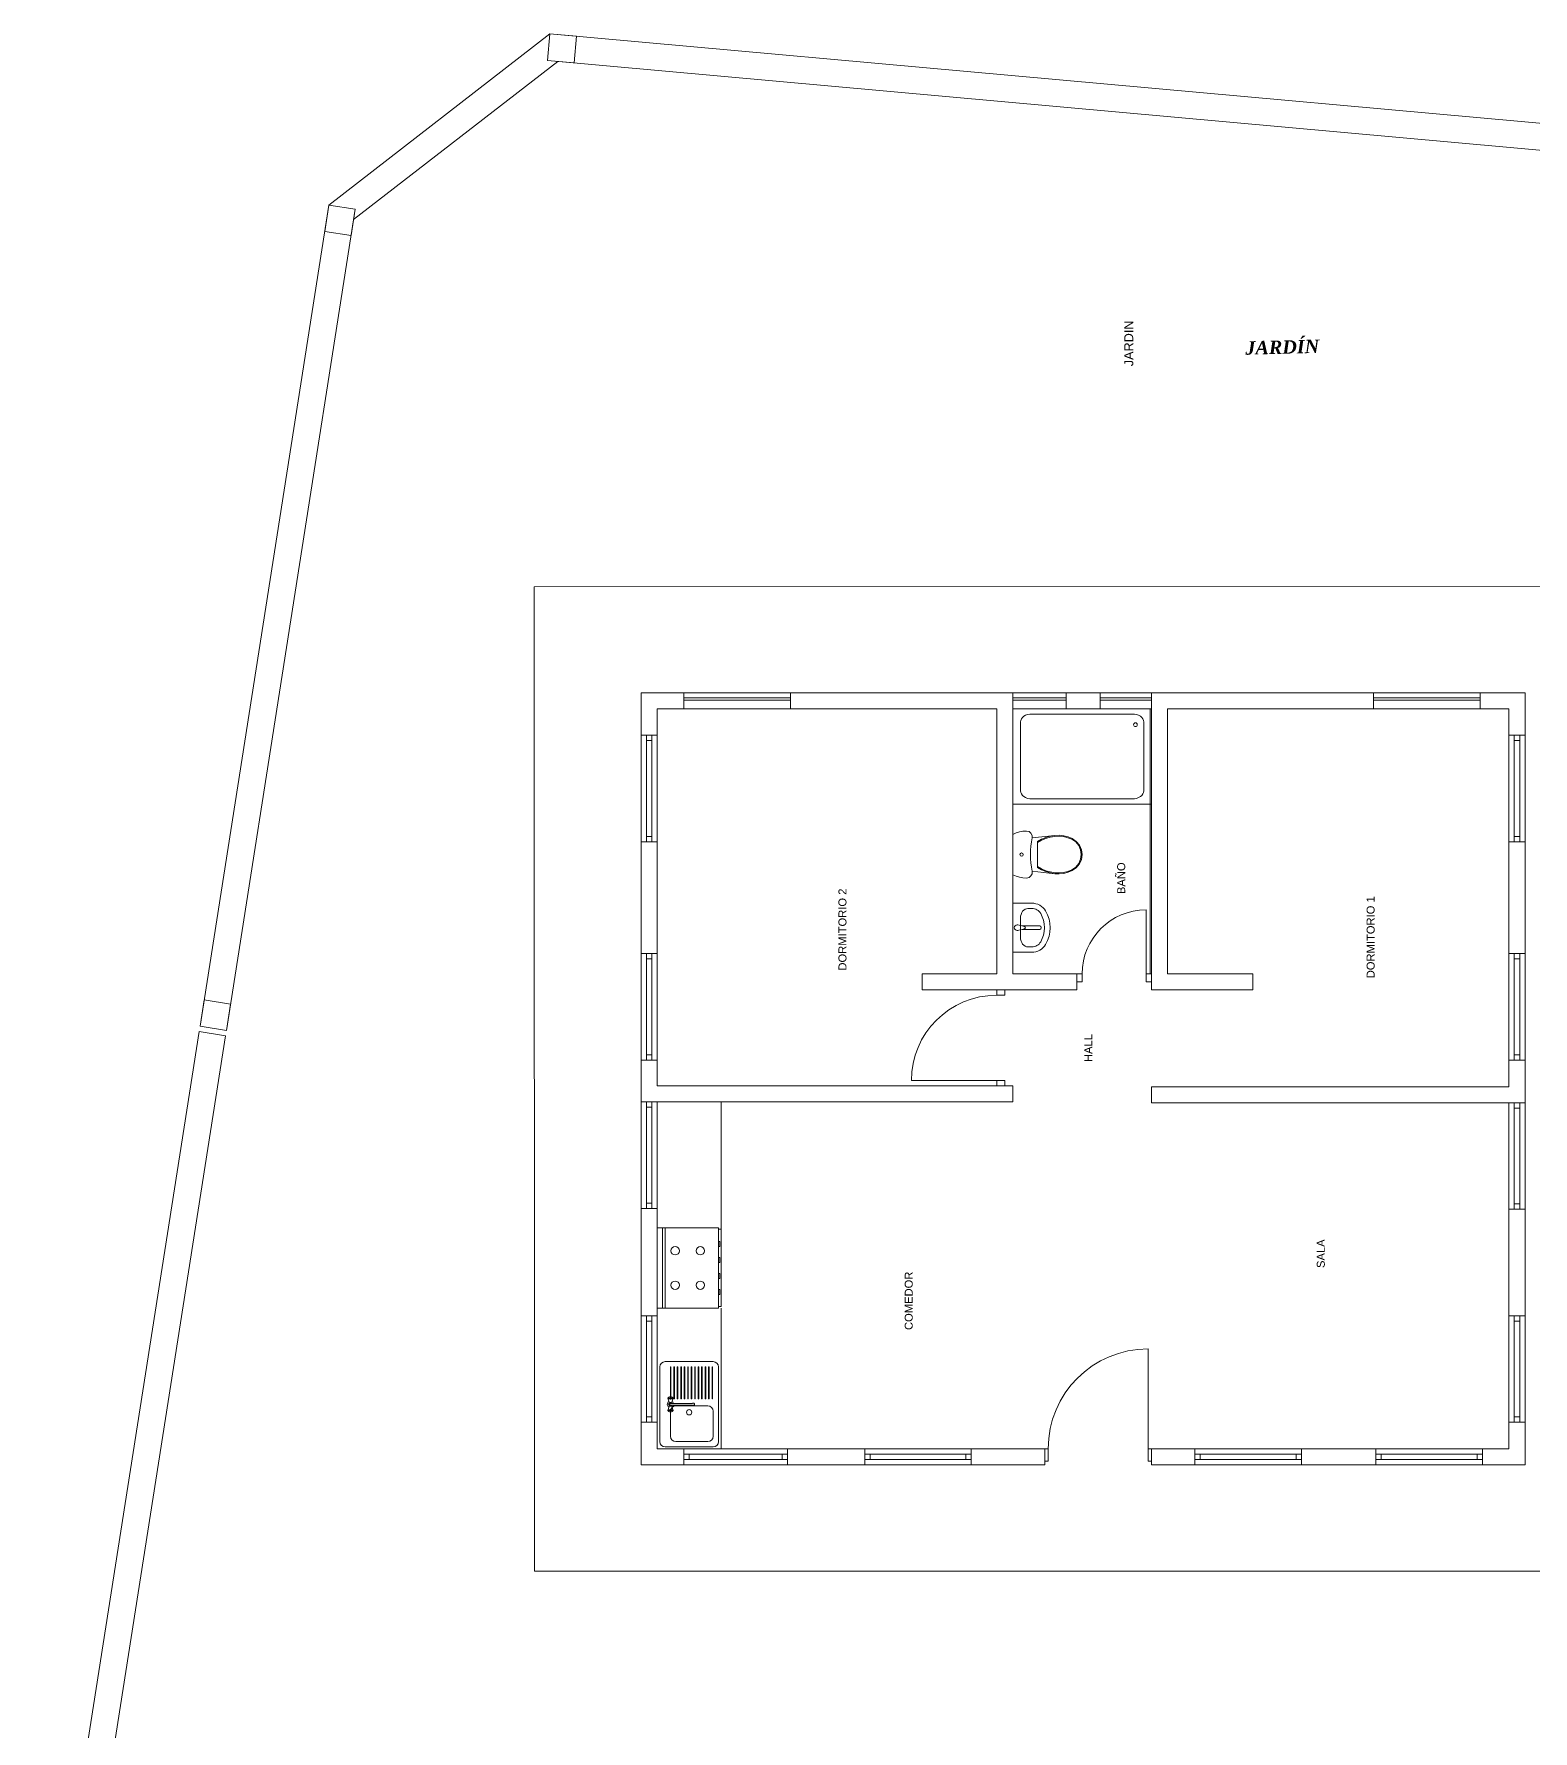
# Model space of a CAD drawing. Header units: metres. Extents: x -41 to 412, y -15 to 25.
# Drawn here: x 114.23 to 128.28, y 8.96 to 24.86 of the extents above; entities that cross this region are included whole.
import ezdxf

# ---------------------------------------------------------------- set-up
doc = ezdxf.new("R2010")
doc.units = ezdxf.units.M
doc.header["$MEASUREMENT"] = 0
doc.layers.add('Interior - Furniture', color=7, linetype='Continuous')
doc.styles.add('GENERATED_STYLE_2', font='arial.ttf')
doc.styles.add('GENERATED_STYLE_7', font='')
doc.styles.get('GENERATED_STYLE_7').set_extended_font_data('Palatino Linotype', italic=True, bold=True)

msp = doc.modelspace()

# ---------------------------------------------------------------- linework, layer by layer
at = {"layer": 'Interior - Furniture', "color": 251, "linetype": 'Continuous', "lineweight": 20, "true_color": 0x6a6a6a}
for p, q in [((116.996, 23.26), (119.066, 24.863)), ((119.066, 24.863), (119.046, 24.614)), ((119.066, 24.863), (147.101, 22.333)), ((119.316, 24.842), (119.066, 24.863)), ((119.295, 24.593), (119.316, 24.842)), ((117.228, 23.123), (119.143, 24.606)), ((119.044, 24.614), (146.825, 22.107)), ((119.046, 24.614), (119.295, 24.593)), ((116.996, 23.26), (115.79, 15.564)), ((116.037, 15.525), (117.243, 23.221)), ((116.996, 23.26), (116.957, 23.013)), ((117.243, 23.221), (116.996, 23.26)), ((117.243, 23.221), (116.996, 23.26)), ((117.204, 22.974), (117.243, 23.221)), ((116.957, 23.013), (117.204, 22.974)), ((129.202, 19.688), (118.919, 19.683)), ((118.919, 19.683), (118.924, 10.457)), ((119.922, 18.69), (119.922, 18.291)), ((120.322, 18.69), (119.922, 18.69)), ((120.322, 18.69), (119.922, 18.69)), ((120.322, 18.69), (120.322, 18.54)), ((120.322, 18.69), (121.322, 18.69)), ((120.322, 18.642), (121.322, 18.642)), ((120.322, 18.621), (121.322, 18.621)), ((123.404, 18.69), (121.322, 18.69)), ((123.404, 18.69), (121.322, 18.69)), ((121.322, 18.69), (121.322, 18.54)), ((123.404, 18.69), (123.404, 16.055)), ((123.404, 16.055), (123.404, 18.69)), ((123.404, 18.69), (123.405, 17.645)), ((123.404, 18.69), (123.904, 18.69)), ((123.404, 18.642), (123.904, 18.642)), ((123.404, 18.621), (123.904, 18.621)), ((123.904, 18.69), (124.224, 18.69)), ((123.904, 18.69), (123.904, 18.54)), ((124.224, 18.69), (124.224, 18.54)), ((124.224, 18.69), (124.704, 18.69)), ((124.224, 18.642), (124.704, 18.642)), ((124.224, 18.621), (124.704, 18.621)), ((124.704, 16.055), (124.704, 18.69)), ((126.784, 18.69), (124.704, 18.69)), ((126.784, 18.69), (124.704, 18.69)), ((124.704, 18.69), (124.704, 16.055)), ((124.704, 18.69), (124.704, 16.055)), ((124.704, 17.645), (124.704, 18.69)), ((126.784, 18.69), (126.784, 18.54)), ((126.784, 18.69), (127.784, 18.69)), ((126.784, 18.642), (127.784, 18.642)), ((126.784, 18.621), (127.784, 18.621)), ((128.204, 18.69), (127.784, 18.69)), ((128.204, 18.69), (127.784, 18.69)), ((127.784, 18.69), (127.784, 18.54)), ((128.204, 18.291), (128.204, 18.69)), ((120.072, 18.291), (120.072, 18.54)), ((120.072, 18.54), (120.322, 18.54)), ((120.322, 18.54), (121.322, 18.54)), ((121.322, 18.54), (123.254, 18.54)), ((123.254, 18.54), (123.254, 16.055)), ((123.405, 18.54), (123.904, 18.54)), ((123.495, 18.457), (123.485, 18.444)), ((123.508, 18.469), (123.495, 18.457)), ((123.525, 18.478), (123.508, 18.469)), ((123.544, 18.485), (123.525, 18.478)), ((123.564, 18.489), (123.544, 18.485)), ((123.585, 18.49), (123.564, 18.489)), ((124.524, 18.49), (123.585, 18.49)), ((124.224, 18.54), (123.904, 18.54)), ((124.224, 18.54), (124.704, 18.54)), ((124.545, 18.489), (124.524, 18.49)), ((124.565, 18.485), (124.545, 18.489)), ((124.584, 18.478), (124.565, 18.485)), ((124.601, 18.469), (124.584, 18.478)), ((124.614, 18.457), (124.601, 18.469)), ((124.624, 18.444), (124.614, 18.457)), ((124.691, 16.055), (124.691, 18.54)), ((124.704, 18.54), (124.691, 18.54)), ((124.854, 18.54), (126.784, 18.54)), ((124.854, 18.54), (126.784, 18.54)), ((124.854, 16.055), (124.854, 18.54)), ((124.854, 16.055), (124.854, 18.54)), ((126.784, 18.54), (127.785, 18.54)), ((127.784, 18.54), (128.054, 18.54)), ((127.784, 18.54), (128.054, 18.54)), ((128.054, 18.54), (128.054, 18.291)), ((119.922, 18.291), (120.072, 18.291)), ((119.922, 18.291), (119.922, 17.293)), ((119.972, 18.241), (119.972, 18.291)), ((120.022, 18.291), (120.022, 18.241)), ((120.072, 18.291), (120.072, 17.293)), ((123.479, 18.43), (123.477, 18.416)), ((123.477, 18.416), (123.477, 17.769)), ((123.485, 18.444), (123.479, 18.43)), ((124.63, 18.43), (124.624, 18.444)), ((124.632, 18.416), (124.63, 18.43)), ((124.632, 18.416), (124.632, 17.769)), ((128.204, 18.291), (128.054, 18.291)), ((128.054, 17.293), (128.054, 18.291)), ((128.104, 18.241), (128.104, 18.291)), ((128.154, 18.291), (128.154, 18.241)), ((128.204, 18.291), (128.204, 17.293)), ((120.022, 18.241), (119.972, 18.241)), ((119.972, 17.343), (119.972, 18.241)), ((120.022, 18.241), (120.022, 17.343)), ((128.154, 18.241), (128.104, 18.241)), ((128.104, 17.343), (128.104, 18.241)), ((128.154, 18.241), (128.154, 17.343)), ((123.477, 17.769), (123.479, 17.755)), ((123.479, 17.755), (123.485, 17.741)), ((123.485, 17.741), (123.495, 17.728)), ((123.495, 17.728), (123.508, 17.717)), ((123.508, 17.717), (123.525, 17.707)), ((123.525, 17.707), (123.544, 17.7)), ((123.544, 17.7), (123.564, 17.696)), ((123.564, 17.696), (123.585, 17.695)), ((124.524, 17.695), (123.585, 17.695)), ((124.524, 17.695), (124.545, 17.696)), ((124.545, 17.696), (124.565, 17.7)), ((124.565, 17.7), (124.584, 17.707)), ((124.584, 17.707), (124.601, 17.717)), ((124.601, 17.717), (124.614, 17.728)), ((124.614, 17.728), (124.624, 17.741)), ((124.624, 17.741), (124.63, 17.755)), ((124.63, 17.755), (124.632, 17.769)), ((123.405, 17.645), (124.704, 17.645)), ((119.972, 17.293), (119.972, 17.343)), ((119.972, 17.343), (120.022, 17.343)), ((120.022, 17.343), (120.022, 17.293)), ((123.404, 17.362), (123.435, 17.376)), ((123.404, 16.984), (123.404, 17.362)), ((123.435, 17.376), (123.467, 17.385)), ((123.467, 17.385), (123.5, 17.391)), ((123.5, 17.391), (123.534, 17.393)), ((123.534, 17.393), (123.557, 17.388)), ((123.557, 17.388), (123.575, 17.374)), ((123.575, 17.374), (123.585, 17.353)), ((123.585, 17.353), (123.586, 17.33)), ((123.586, 17.33), (123.798, 17.352)), ((123.713, 17.333), (123.755, 17.345)), ((123.713, 17.325), (123.755, 17.337)), ((123.755, 17.345), (123.798, 17.352)), ((123.755, 17.337), (123.798, 17.344)), ((123.798, 17.352), (123.84, 17.354)), ((123.798, 17.344), (123.84, 17.346)), ((123.84, 17.354), (123.882, 17.349)), ((123.84, 17.346), (123.88, 17.341)), ((123.88, 17.341), (123.92, 17.331)), ((123.882, 17.349), (123.923, 17.339)), ((123.923, 17.339), (123.962, 17.323)), ((128.104, 17.293), (128.104, 17.343)), ((128.104, 17.343), (128.154, 17.343)), ((128.154, 17.343), (128.154, 17.293)), ((119.922, 17.293), (119.922, 16.245)), ((119.922, 17.293), (120.072, 17.293)), ((120.072, 16.245), (120.072, 17.293)), ((123.571, 17.213), (123.57, 17.173)), ((123.574, 17.252), (123.571, 17.213)), ((123.579, 17.291), (123.574, 17.252)), ((123.586, 17.33), (123.579, 17.291)), ((123.635, 17.295), (123.673, 17.317)), ((123.635, 17.286), (123.673, 17.308)), ((123.635, 17.051), (123.635, 17.295)), ((123.673, 17.317), (123.713, 17.333)), ((123.673, 17.308), (123.713, 17.325)), ((123.92, 17.331), (123.959, 17.316)), ((123.959, 17.316), (123.995, 17.291)), ((123.962, 17.323), (124, 17.297)), ((123.995, 17.291), (124.023, 17.257)), ((124, 17.297), (124.03, 17.261)), ((124.023, 17.257), (124.04, 17.217)), ((124.03, 17.261), (124.048, 17.219)), ((124.04, 17.217), (124.046, 17.173)), ((124.048, 17.219), (124.054, 17.173)), ((128.054, 17.293), (128.054, 16.245)), ((128.204, 17.293), (128.054, 17.293)), ((128.204, 16.245), (128.204, 17.293)), ((123.57, 17.173), (123.571, 17.134)), ((123.571, 17.134), (123.574, 17.095)), ((123.574, 17.095), (123.579, 17.056)), ((123.579, 17.056), (123.586, 17.017)), ((123.586, 17.017), (123.585, 16.994)), ((123.797, 16.994), (123.586, 17.017)), ((123.673, 17.039), (123.635, 17.061)), ((123.673, 17.03), (123.635, 17.051)), ((123.713, 17.022), (123.673, 17.039)), ((123.713, 17.013), (123.673, 17.03)), ((123.755, 17.01), (123.713, 17.022)), ((123.959, 17.031), (123.92, 17.015)), ((123.962, 17.024), (123.923, 17.008)), ((123.995, 17.056), (123.959, 17.031)), ((124, 17.05), (123.962, 17.024)), ((124.023, 17.09), (123.995, 17.056)), ((124.03, 17.085), (124, 17.05)), ((124.04, 17.13), (124.023, 17.09)), ((124.048, 17.128), (124.03, 17.085)), ((124.046, 17.173), (124.04, 17.13)), ((124.054, 17.173), (124.048, 17.128)), ((123.435, 16.971), (123.404, 16.984)), ((123.467, 16.961), (123.435, 16.971)), ((123.5, 16.955), (123.467, 16.961)), ((123.534, 16.953), (123.5, 16.955)), ((123.557, 16.958), (123.534, 16.953)), ((123.575, 16.973), (123.557, 16.958)), ((123.585, 16.994), (123.575, 16.973)), ((123.755, 17.001), (123.713, 17.013)), ((123.798, 17.002), (123.755, 17.01)), ((123.797, 16.994), (123.755, 17.001)), ((123.84, 16.993), (123.797, 16.994)), ((123.84, 17.001), (123.798, 17.002)), ((123.88, 17.005), (123.84, 17.001)), ((123.882, 16.997), (123.84, 16.993)), ((123.92, 17.015), (123.88, 17.005)), ((123.923, 17.008), (123.882, 16.997)), ((123.404, 16.718), (123.583, 16.718)), ((123.404, 16.258), (123.404, 16.718)), ((123.602, 16.717), (123.583, 16.718)), ((123.622, 16.713), (123.602, 16.717)), ((123.64, 16.707), (123.622, 16.713)), ((123.658, 16.699), (123.64, 16.707)), ((123.674, 16.688), (123.658, 16.699)), ((123.478, 16.597), (123.476, 16.579)), ((123.476, 16.579), (123.476, 16.579)), ((123.476, 16.397), (123.476, 16.579)), ((123.482, 16.613), (123.478, 16.597)), ((123.488, 16.629), (123.482, 16.613)), ((123.497, 16.642), (123.488, 16.629)), ((123.508, 16.653), (123.497, 16.642)), ((123.52, 16.661), (123.508, 16.653)), ((123.533, 16.666), (123.52, 16.661)), ((123.547, 16.668), (123.533, 16.666)), ((123.547, 16.668), (123.583, 16.668)), ((123.595, 16.667), (123.583, 16.668)), ((123.608, 16.665), (123.595, 16.667)), ((123.62, 16.661), (123.608, 16.665)), ((123.631, 16.656), (123.62, 16.661)), ((123.641, 16.649), (123.631, 16.656)), ((123.651, 16.641), (123.641, 16.649)), ((123.659, 16.632), (123.651, 16.641)), ((123.666, 16.622), (123.659, 16.632)), ((123.681, 16.59), (123.666, 16.622)), ((123.689, 16.675), (123.674, 16.688)), ((123.692, 16.557), (123.681, 16.59)), ((123.702, 16.661), (123.689, 16.675)), ((123.699, 16.523), (123.692, 16.557)), ((123.712, 16.645), (123.702, 16.661)), ((123.73, 16.608), (123.712, 16.645)), ((123.744, 16.569), (123.73, 16.608)), ((123.752, 16.529), (123.744, 16.569)), ((124.654, 16.055), (124.654, 16.655)), ((123.419, 16.488), (123.421, 16.498)), ((123.421, 16.478), (123.419, 16.488)), ((123.421, 16.498), (123.427, 16.506)), ((123.427, 16.47), (123.421, 16.478)), ((123.427, 16.506), (123.436, 16.512)), ((123.436, 16.464), (123.427, 16.47)), ((123.436, 16.512), (123.447, 16.514)), ((123.447, 16.462), (123.436, 16.464)), ((123.447, 16.514), (123.452, 16.514)), ((123.447, 16.462), (123.452, 16.462)), ((123.452, 16.514), (123.514, 16.498)), ((123.461, 16.464), (123.452, 16.462)), ((123.461, 16.464), (123.514, 16.478)), ((123.476, 16.397), (123.478, 16.38)), ((123.491, 16.504), (123.659, 16.504)), ((123.491, 16.472), (123.659, 16.472)), ((123.518, 16.497), (123.514, 16.498)), ((123.514, 16.478), (123.518, 16.479)), ((123.521, 16.495), (123.518, 16.497)), ((123.518, 16.479), (123.521, 16.482)), ((123.522, 16.492), (123.521, 16.495)), ((123.521, 16.482), (123.522, 16.485)), ((123.523, 16.488), (123.522, 16.492)), ((123.522, 16.485), (123.523, 16.488)), ((123.663, 16.503), (123.659, 16.504)), ((123.659, 16.472), (123.663, 16.473)), ((123.666, 16.499), (123.663, 16.503)), ((123.663, 16.473), (123.666, 16.477)), ((123.669, 16.494), (123.666, 16.499)), ((123.666, 16.477), (123.669, 16.482)), ((123.666, 16.355), (123.681, 16.386)), ((123.669, 16.488), (123.669, 16.494)), ((123.669, 16.482), (123.669, 16.488)), ((123.681, 16.386), (123.692, 16.419)), ((123.692, 16.419), (123.699, 16.453)), ((123.701, 16.488), (123.699, 16.523)), ((123.699, 16.453), (123.701, 16.488)), ((123.73, 16.368), (123.744, 16.407)), ((123.744, 16.407), (123.752, 16.447)), ((123.754, 16.488), (123.752, 16.529)), ((123.752, 16.447), (123.754, 16.488)), ((119.922, 16.245), (120.072, 16.245)), ((119.922, 16.245), (119.922, 15.247)), ((119.972, 16.245), (119.972, 16.195)), ((120.022, 16.195), (120.022, 16.245)), ((120.072, 16.245), (120.072, 15.247)), ((123.404, 16.258), (123.583, 16.258)), ((123.478, 16.38), (123.482, 16.363)), ((123.482, 16.363), (123.488, 16.348)), ((123.488, 16.348), (123.497, 16.334)), ((123.497, 16.334), (123.508, 16.323)), ((123.508, 16.323), (123.52, 16.315)), ((123.52, 16.315), (123.533, 16.31)), ((123.533, 16.31), (123.547, 16.308)), ((123.547, 16.308), (123.583, 16.308)), ((123.583, 16.308), (123.595, 16.309)), ((123.583, 16.258), (123.602, 16.259)), ((123.595, 16.309), (123.608, 16.311)), ((123.602, 16.259), (123.622, 16.263)), ((123.608, 16.311), (123.62, 16.315)), ((123.62, 16.315), (123.631, 16.321)), ((123.622, 16.263), (123.64, 16.269)), ((123.631, 16.321), (123.641, 16.327)), ((123.64, 16.269), (123.658, 16.278)), ((123.641, 16.327), (123.651, 16.335)), ((123.651, 16.335), (123.659, 16.345)), ((123.658, 16.278), (123.674, 16.288)), ((123.659, 16.345), (123.666, 16.355)), ((123.674, 16.288), (123.689, 16.301)), ((123.689, 16.301), (123.702, 16.315)), ((123.702, 16.315), (123.712, 16.331)), ((123.712, 16.331), (123.73, 16.368)), ((128.204, 16.245), (128.054, 16.245)), ((128.054, 15.247), (128.054, 16.245)), ((128.104, 16.245), (128.104, 16.195)), ((128.154, 16.195), (128.154, 16.245)), ((128.204, 16.245), (128.204, 15.247)), ((119.972, 16.195), (120.022, 16.195)), ((119.972, 16.195), (119.972, 15.297)), ((120.022, 15.297), (120.022, 16.195)), ((128.104, 16.195), (128.154, 16.195)), ((128.104, 16.195), (128.104, 15.297)), ((128.154, 15.297), (128.154, 16.195)), ((123.254, 16.055), (122.554, 16.055)), ((122.554, 16.055), (122.554, 15.905)), ((122.554, 15.905), (123.254, 15.905)), ((123.254, 15.855), (123.254, 15.905)), ((123.254, 15.905), (123.329, 15.905)), ((123.254, 15.905), (123.404, 15.905)), ((123.329, 15.905), (123.329, 15.855)), ((124.004, 16.055), (123.404, 16.055)), ((123.404, 15.905), (124.004, 15.905)), ((124.054, 16.055), (124.004, 16.055)), ((124.004, 16.055), (124.004, 15.98)), ((124.004, 16.055), (124.004, 15.905)), ((124.004, 15.98), (124.054, 15.98)), ((124.054, 15.98), (124.054, 16.055)), ((124.704, 16.055), (124.654, 16.055)), ((124.654, 16.055), (124.654, 15.98)), ((124.654, 15.98), (124.704, 15.98)), ((124.704, 15.98), (124.704, 16.055)), ((124.704, 16.055), (124.704, 15.905)), ((124.704, 15.905), (124.854, 15.905)), ((124.704, 15.905), (125.654, 15.905)), ((124.854, 16.055), (124.855, 16.055)), ((124.854, 16.055), (124.855, 16.055)), ((125.654, 16.055), (124.854, 16.055)), ((125.654, 15.905), (125.654, 16.055)), ((115.828, 15.811), (115.79, 15.564)), ((116.075, 15.772), (115.828, 15.811)), ((116.037, 15.525), (116.075, 15.772)), ((123.329, 15.855), (123.254, 15.855)), ((115.782, 15.514), (114.233, 5.635)), ((114.48, 5.596), (116.029, 15.476)), ((116.029, 15.476), (115.782, 15.514)), ((115.79, 15.564), (116.037, 15.525)), ((115.79, 15.564), (116.037, 15.525)), ((120.022, 15.297), (119.972, 15.297)), ((119.972, 15.297), (119.972, 15.247)), ((120.022, 15.247), (120.022, 15.297)), ((128.154, 15.297), (128.104, 15.297)), ((128.104, 15.297), (128.104, 15.247)), ((128.154, 15.247), (128.154, 15.297)), ((119.922, 15.247), (119.922, 14.855)), ((119.922, 15.247), (120.072, 15.247)), ((120.072, 15.005), (120.072, 15.247)), ((128.054, 15.247), (128.054, 14.998)), ((128.204, 15.247), (128.054, 15.247)), ((128.204, 14.848), (128.204, 15.247)), ((123.254, 15.005), (120.072, 15.005)), ((123.254, 15.055), (122.454, 15.055)), ((123.254, 15.005), (123.254, 15.055)), ((123.254, 15.055), (123.329, 15.055)), ((123.329, 15.005), (123.254, 15.005)), ((123.254, 15.005), (123.404, 15.005)), ((123.329, 15.055), (123.329, 15.005)), ((123.404, 14.855), (123.404, 15.005)), ((128.054, 14.998), (124.704, 14.998)), ((124.704, 14.998), (124.704, 14.848)), ((119.922, 14.855), (120.072, 14.855)), ((119.922, 14.855), (119.922, 13.857)), ((119.972, 14.805), (119.972, 14.855)), ((120.022, 14.805), (119.972, 14.805)), ((119.972, 13.907), (119.972, 14.805)), ((120.022, 14.855), (120.022, 14.805)), ((120.022, 14.805), (120.022, 13.907)), ((120.072, 14.855), (123.404, 14.855)), ((120.072, 13.857), (120.072, 14.855)), ((120.672, 14.855), (120.672, 13.666)), ((124.704, 14.848), (128.054, 14.848)), ((128.204, 14.848), (128.054, 14.848)), ((128.054, 13.85), (128.054, 14.848)), ((128.104, 14.798), (128.104, 14.848)), ((128.154, 14.798), (128.104, 14.798)), ((128.104, 13.9), (128.104, 14.798)), ((128.154, 14.848), (128.154, 14.798)), ((128.154, 14.798), (128.154, 13.9)), ((128.204, 13.85), (128.204, 14.848)), ((119.922, 13.857), (119.922, 12.852)), ((119.922, 13.857), (120.072, 13.857)), ((119.972, 13.857), (119.972, 13.907)), ((119.972, 13.907), (120.022, 13.907)), ((120.022, 13.907), (120.022, 13.857)), ((120.072, 12.852), (120.072, 13.857)), ((128.054, 13.85), (128.054, 12.852)), ((128.204, 13.85), (128.054, 13.85)), ((128.104, 13.85), (128.104, 13.9)), ((128.104, 13.9), (128.154, 13.9)), ((128.154, 13.9), (128.154, 13.85)), ((128.204, 12.852), (128.204, 13.85)), ((120.072, 12.924), (120.072, 13.674)), ((120.072, 13.674), (120.646, 13.674)), ((120.122, 13.674), (120.122, 12.924)), ((120.148, 13.674), (120.148, 12.924)), ((120.646, 13.674), (120.646, 12.924)), ((120.646, 12.937), (120.646, 13.662)), ((120.646, 13.662), (120.672, 13.662)), ((120.646, 13.501), (120.646, 13.548)), ((120.646, 13.548), (120.659, 13.548)), ((120.659, 13.548), (120.659, 13.501)), ((120.672, 13.662), (120.672, 12.937)), ((120.659, 13.501), (120.646, 13.501)), ((120.646, 13.351), (120.646, 13.398)), ((120.646, 13.398), (120.659, 13.398)), ((120.659, 13.398), (120.659, 13.351)), ((120.659, 13.351), (120.646, 13.351)), ((120.646, 13.201), (120.646, 13.248)), ((120.646, 13.248), (120.659, 13.248)), ((120.659, 13.201), (120.646, 13.201)), ((120.659, 13.248), (120.659, 13.201)), ((120.646, 13.051), (120.646, 13.098)), ((120.646, 13.098), (120.659, 13.098)), ((120.659, 13.051), (120.646, 13.051)), ((120.659, 13.098), (120.659, 13.051)), ((120.646, 12.924), (120.072, 12.924)), ((120.672, 12.937), (120.646, 12.937)), ((120.672, 11.605), (120.672, 12.924)), ((119.922, 12.852), (120.072, 12.852)), ((119.922, 12.852), (119.922, 11.854)), ((119.972, 12.802), (119.972, 12.852)), ((120.022, 12.802), (119.972, 12.802)), ((119.972, 11.904), (119.972, 12.802)), ((120.022, 12.852), (120.022, 12.802)), ((120.022, 12.802), (120.022, 11.904)), ((120.072, 12.852), (120.072, 11.854)), ((128.204, 12.852), (128.054, 12.852)), ((128.054, 11.854), (128.054, 12.852)), ((128.104, 12.802), (128.104, 12.852)), ((128.154, 12.802), (128.104, 12.802)), ((128.104, 11.904), (128.104, 12.802)), ((128.154, 12.852), (128.154, 12.802)), ((128.154, 12.802), (128.154, 11.904)), ((128.204, 12.852), (128.204, 11.854)), ((120.597, 12.422), (120.147, 12.422)), ((124.672, 11.605), (124.672, 12.541)), ((120.097, 12.372), (120.097, 11.672)), ((120.201, 12.372), (120.196, 12.372)), ((120.196, 12.372), (120.196, 12.072)), ((120.201, 12.072), (120.201, 12.372)), ((120.234, 12.372), (120.229, 12.372)), ((120.229, 12.372), (120.229, 12.072)), ((120.234, 12.072), (120.234, 12.372)), ((120.266, 12.372), (120.261, 12.372)), ((120.261, 12.372), (120.261, 12.072)), ((120.266, 12.072), (120.266, 12.372)), ((120.299, 12.372), (120.294, 12.372)), ((120.294, 12.372), (120.294, 12.072)), ((120.299, 12.072), (120.299, 12.372)), ((120.332, 12.372), (120.327, 12.372)), ((120.327, 12.372), (120.327, 12.072)), ((120.332, 12.072), (120.332, 12.372)), ((120.364, 12.372), (120.359, 12.372)), ((120.359, 12.372), (120.359, 12.072)), ((120.364, 12.072), (120.364, 12.372)), ((120.397, 12.372), (120.392, 12.372)), ((120.392, 12.372), (120.392, 12.072)), ((120.397, 12.072), (120.397, 12.372)), ((120.429, 12.372), (120.424, 12.372)), ((120.424, 12.372), (120.424, 12.072)), ((120.429, 12.072), (120.429, 12.372)), ((120.462, 12.372), (120.457, 12.372)), ((120.457, 12.372), (120.457, 12.072)), ((120.462, 12.072), (120.462, 12.372)), ((120.494, 12.372), (120.489, 12.372)), ((120.489, 12.372), (120.489, 12.072)), ((120.494, 12.072), (120.494, 12.372)), ((120.527, 12.372), (120.522, 12.372)), ((120.522, 12.372), (120.522, 12.072)), ((120.527, 12.072), (120.527, 12.372)), ((120.559, 12.372), (120.554, 12.372)), ((120.554, 12.372), (120.554, 12.072)), ((120.559, 12.072), (120.559, 12.372)), ((120.592, 12.372), (120.587, 12.372)), ((120.587, 12.372), (120.587, 12.072)), ((120.592, 12.072), (120.592, 12.372)), ((120.647, 11.672), (120.647, 12.372)), ((120.174, 12.082), (120.178, 12.087)), ((120.178, 12.087), (120.177, 12.085)), ((120.181, 12.089), (120.178, 12.087)), ((120.187, 12.091), (120.181, 12.089)), ((120.193, 12.091), (120.187, 12.091)), ((120.2, 12.091), (120.193, 12.091)), ((120.207, 12.091), (120.2, 12.091)), ((120.212, 12.089), (120.207, 12.091)), ((120.215, 12.087), (120.212, 12.089)), ((120.217, 12.085), (120.215, 12.087)), ((120.219, 12.082), (120.215, 12.087)), ((120.174, 12.082), (120.173, 12.079)), ((120.173, 12.079), (120.174, 12.076)), ((120.185, 12.042), (120.173, 12.079)), ((120.185, 12.001), (120.173, 11.964)), ((120.174, 11.967), (120.173, 11.964)), ((120.173, 11.964), (120.174, 11.961)), ((120.174, 12.076), (120.178, 12.074)), ((120.178, 11.969), (120.174, 11.967)), ((120.174, 11.961), (120.178, 11.956)), ((120.177, 12.085), (120.178, 12.082)), ((120.178, 11.961), (120.177, 11.958)), ((120.177, 11.958), (120.178, 11.956)), ((120.178, 12.082), (120.181, 12.08)), ((120.178, 12.074), (120.185, 12.072)), ((120.185, 11.971), (120.178, 11.969)), ((120.181, 11.963), (120.178, 11.961)), ((120.178, 11.956), (120.181, 11.954)), ((120.181, 12.027), (120.18, 12.022)), ((120.18, 12.022), (120.181, 12.016)), ((120.181, 12.08), (120.187, 12.079)), ((120.184, 12.032), (120.181, 12.027)), ((120.182, 12.027), (120.181, 12.022)), ((120.181, 12.022), (120.182, 12.016)), ((120.181, 12.016), (120.184, 12.011)), ((120.187, 11.964), (120.181, 11.963)), ((120.181, 11.954), (120.187, 11.952)), ((120.184, 12.032), (120.182, 12.027)), ((120.182, 12.016), (120.184, 12.011)), ((120.188, 12.036), (120.184, 12.032)), ((120.189, 12.035), (120.184, 12.032)), ((120.184, 12.011), (120.188, 12.007)), ((120.184, 12.011), (120.189, 12.008)), ((120.185, 12.072), (120.193, 12.071)), ((120.193, 11.972), (120.185, 11.971)), ((120.187, 12.079), (120.193, 12.078)), ((120.189, 12.028), (120.187, 12.025)), ((120.187, 12.025), (120.187, 12.022)), ((120.187, 12.022), (120.187, 12.018)), ((120.187, 12.018), (120.189, 12.015)), ((120.193, 11.965), (120.187, 11.964)), ((120.187, 11.952), (120.193, 11.952)), ((120.194, 12.038), (120.188, 12.036)), ((120.188, 12.007), (120.194, 12.005)), ((120.194, 12.037), (120.189, 12.035)), ((120.192, 12.03), (120.189, 12.028)), ((120.191, 12.027), (120.189, 12.024)), ((120.189, 12.024), (120.189, 12.022)), ((120.189, 12.022), (120.189, 12.019)), ((120.189, 12.019), (120.191, 12.016)), ((120.189, 12.015), (120.192, 12.013)), ((120.189, 12.008), (120.194, 12.006)), ((120.193, 12.028), (120.191, 12.027)), ((120.191, 12.016), (120.193, 12.015)), ((120.195, 12.031), (120.192, 12.03)), ((120.192, 12.013), (120.195, 12.012)), ((120.193, 12.078), (120.2, 12.078)), ((120.193, 12.071), (120.201, 12.071)), ((120.195, 12.029), (120.193, 12.028)), ((120.193, 12.015), (120.195, 12.014)), ((120.201, 11.972), (120.193, 11.972)), ((120.2, 11.965), (120.193, 11.965)), ((120.193, 11.952), (120.2, 11.952)), ((120.2, 12.038), (120.194, 12.038)), ((120.199, 12.037), (120.194, 12.037)), ((120.194, 12.006), (120.199, 12.006)), ((120.194, 12.005), (120.2, 12.005)), ((120.198, 12.031), (120.195, 12.031)), ((120.402, 12.029), (120.195, 12.029)), ((120.195, 12.014), (120.402, 12.014)), ((120.195, 12.012), (120.198, 12.012)), ((120.196, 12.072), (120.201, 12.072)), ((120.197, 11.957), (120.197, 11.722)), ((120.202, 12.03), (120.198, 12.031)), ((120.198, 12.012), (120.202, 12.013)), ((120.205, 12.035), (120.199, 12.037)), ((120.199, 12.006), (120.205, 12.008)), ((120.2, 12.078), (120.207, 12.079)), ((120.205, 12.036), (120.2, 12.038)), ((120.2, 12.005), (120.205, 12.007)), ((120.207, 11.964), (120.2, 11.965)), ((120.2, 11.952), (120.207, 11.952)), ((120.201, 12.071), (120.209, 12.072)), ((120.209, 11.971), (120.201, 11.972)), ((120.203, 12.029), (120.202, 12.03)), ((120.202, 12.013), (120.203, 12.014)), ((120.21, 12.032), (120.205, 12.036)), ((120.209, 12.032), (120.205, 12.035)), ((120.205, 12.007), (120.21, 12.011)), ((120.205, 12.008), (120.209, 12.011)), ((120.207, 12.079), (120.212, 12.08)), ((120.212, 11.963), (120.207, 11.964)), ((120.207, 11.952), (120.212, 11.954)), ((120.209, 12.042), (120.221, 12.079)), ((120.209, 12.072), (120.215, 12.074)), ((120.21, 12.029), (120.209, 12.032)), ((120.209, 12.011), (120.21, 12.014)), ((120.209, 12.001), (120.221, 11.964)), ((120.215, 11.969), (120.209, 11.971)), ((120.211, 12.029), (120.21, 12.032)), ((120.21, 12.011), (120.211, 12.014)), ((120.212, 12.08), (120.215, 12.082)), ((120.215, 11.961), (120.212, 11.963)), ((120.212, 11.954), (120.215, 11.956)), ((120.215, 12.082), (120.217, 12.085)), ((120.215, 12.074), (120.219, 12.076)), ((120.219, 11.967), (120.215, 11.969)), ((120.217, 11.958), (120.215, 11.961)), ((120.219, 11.961), (120.215, 11.956)), ((120.215, 11.956), (120.217, 11.958)), ((120.221, 12.079), (120.219, 12.082)), ((120.219, 12.076), (120.221, 12.079)), ((120.221, 11.964), (120.219, 11.967)), ((120.219, 11.961), (120.221, 11.964)), ((120.229, 12.072), (120.234, 12.072)), ((120.547, 12.007), (120.247, 12.007)), ((120.261, 12.072), (120.266, 12.072)), ((120.294, 12.072), (120.299, 12.072)), ((120.327, 12.072), (120.332, 12.072)), ((120.359, 12.072), (120.364, 12.072)), ((120.392, 12.072), (120.397, 12.072)), ((120.404, 12.031), (120.402, 12.029)), ((120.402, 12.014), (120.404, 12.012)), ((120.408, 12.032), (120.404, 12.031)), ((120.404, 12.012), (120.408, 12.011)), ((120.411, 12.032), (120.408, 12.032)), ((120.408, 12.011), (120.411, 12.011)), ((120.415, 12.031), (120.411, 12.032)), ((120.415, 12.031), (120.411, 12.032)), ((120.411, 12.011), (120.415, 12.012)), ((120.415, 12.012), (120.411, 12.011)), ((120.419, 12.03), (120.415, 12.031)), ((120.418, 12.029), (120.415, 12.031)), ((120.415, 12.012), (120.418, 12.014)), ((120.415, 12.012), (120.419, 12.013)), ((120.42, 12.025), (120.418, 12.029)), ((120.418, 12.014), (120.42, 12.018)), ((120.421, 12.028), (120.419, 12.03)), ((120.419, 12.013), (120.421, 12.015)), ((120.42, 12.022), (120.42, 12.025)), ((120.42, 12.018), (120.42, 12.022)), ((120.423, 12.025), (120.421, 12.028)), ((120.421, 12.015), (120.423, 12.018)), ((120.423, 12.022), (120.423, 12.025)), ((120.423, 12.018), (120.423, 12.022)), ((120.424, 12.072), (120.429, 12.072)), ((120.457, 12.072), (120.462, 12.072)), ((120.489, 12.072), (120.494, 12.072)), ((120.522, 12.072), (120.527, 12.072)), ((120.554, 12.072), (120.559, 12.072)), ((120.587, 12.072), (120.592, 12.072)), ((120.597, 11.722), (120.597, 11.957)), ((119.922, 11.854), (119.922, 11.455)), ((119.922, 11.854), (120.072, 11.854)), ((119.972, 11.854), (119.972, 11.904)), ((119.972, 11.904), (120.022, 11.904)), ((120.022, 11.904), (120.022, 11.854)), ((120.072, 11.605), (120.072, 11.854)), ((128.054, 11.854), (128.054, 11.605)), ((128.204, 11.854), (128.054, 11.854)), ((128.104, 11.854), (128.104, 11.904)), ((128.104, 11.904), (128.154, 11.904)), ((128.154, 11.904), (128.154, 11.854)), ((128.204, 11.455), (128.204, 11.854)), ((120.147, 11.622), (120.597, 11.622)), ((120.247, 11.672), (120.547, 11.672)), ((120.597, 11.722), (120.597, 11.722)), ((120.647, 11.672), (120.647, 11.672)), ((119.922, 11.455), (120.321, 11.455)), ((120.321, 11.605), (120.072, 11.605)), ((120.321, 11.455), (120.321, 11.605)), ((120.321, 11.605), (121.294, 11.605)), ((120.321, 11.555), (120.371, 11.555)), ((120.371, 11.505), (120.321, 11.505)), ((120.321, 11.455), (121.294, 11.455)), ((120.371, 11.555), (120.371, 11.505)), ((120.371, 11.555), (121.244, 11.555)), ((121.244, 11.505), (120.371, 11.505)), ((121.244, 11.505), (121.244, 11.555)), ((121.244, 11.555), (121.294, 11.555)), ((121.294, 11.505), (121.244, 11.505)), ((122.017, 11.605), (121.294, 11.605)), ((121.294, 11.455), (121.294, 11.605)), ((121.294, 11.455), (122.017, 11.455)), ((122.017, 11.455), (122.017, 11.605)), ((122.017, 11.605), (123.015, 11.605)), ((122.067, 11.555), (122.017, 11.555)), ((122.017, 11.505), (122.067, 11.505)), ((123.015, 11.455), (122.017, 11.455)), ((122.067, 11.505), (122.067, 11.555)), ((122.965, 11.555), (122.067, 11.555)), ((122.067, 11.505), (122.965, 11.505)), ((123.015, 11.555), (122.965, 11.555)), ((122.965, 11.555), (122.965, 11.505)), ((122.965, 11.505), (123.015, 11.505)), ((123.704, 11.605), (123.015, 11.605)), ((123.015, 11.455), (123.015, 11.605)), ((123.015, 11.455), (123.704, 11.455)), ((123.736, 11.605), (123.704, 11.605)), ((123.704, 11.605), (123.704, 11.49)), ((123.704, 11.605), (123.704, 11.455)), ((123.704, 11.49), (123.736, 11.49)), ((123.736, 11.49), (123.736, 11.605)), ((124.704, 11.605), (124.672, 11.605)), ((124.672, 11.605), (124.672, 11.49)), ((124.672, 11.49), (124.704, 11.49)), ((125.111, 11.605), (124.704, 11.605)), ((124.704, 11.49), (124.704, 11.605)), ((124.704, 11.605), (124.704, 11.455)), ((124.704, 11.455), (125.111, 11.455)), ((125.111, 11.455), (125.111, 11.605)), ((125.111, 11.605), (126.109, 11.605)), ((125.111, 11.555), (125.161, 11.555)), ((125.161, 11.505), (125.111, 11.505)), ((125.111, 11.455), (126.109, 11.455)), ((125.161, 11.555), (125.161, 11.505)), ((125.161, 11.555), (126.059, 11.555)), ((126.059, 11.505), (125.161, 11.505)), ((126.059, 11.505), (126.059, 11.555)), ((126.059, 11.555), (126.109, 11.555)), ((126.109, 11.505), (126.059, 11.505)), ((126.807, 11.605), (126.109, 11.605)), ((126.109, 11.455), (126.109, 11.605)), ((126.109, 11.455), (126.807, 11.455)), ((126.807, 11.455), (126.807, 11.605)), ((126.807, 11.605), (127.805, 11.605)), ((126.807, 11.555), (126.857, 11.555)), ((126.857, 11.505), (126.807, 11.505)), ((126.807, 11.455), (127.805, 11.455)), ((126.857, 11.555), (126.857, 11.505)), ((126.857, 11.555), (127.755, 11.555)), ((127.755, 11.505), (126.857, 11.505)), ((127.755, 11.505), (127.755, 11.555)), ((127.755, 11.555), (127.805, 11.555)), ((127.805, 11.505), (127.755, 11.505)), ((128.054, 11.605), (127.805, 11.605)), ((127.805, 11.455), (127.805, 11.605)), ((127.805, 11.455), (128.204, 11.455)), ((118.924, 10.457), (129.202, 10.457)), ((127.938, 10.457), (118.924, 10.457))]:
    msp.add_line(p, q, dxfattribs=at)
at = {"layer": 'Interior - Furniture', "color": 124, "linetype": 'Continuous', "lineweight": 20}
for p, q in [((124.704, 18.69), (124.704, 18.54)), ((128.204, 18.69), (127.784, 18.69)), ((115.782, 15.514), (116.029, 15.476)), ((115.79, 15.564), (116.037, 15.525)), ((115.79, 15.564), (116.037, 15.525))]:
    msp.add_line(p, q, dxfattribs=at)
at = {"layer": 'Interior - Furniture', "color": 251, "linetype": 'Continuous', "lineweight": 20, "true_color": 0x6a6a6a}
for centre, radius in [((124.554, 18.39), 0.0175), ((123.487, 17.173), 0.015), ((120.241, 13.461), 0.0394), ((120.477, 13.461), 0.0394), ((120.241, 13.137), 0.0394), ((120.477, 13.137), 0.0394), ((120.372, 11.947), 0.025)]:
    msp.add_circle(centre, radius, dxfattribs=at)
for centre, radius, start, end in [((124.654, 16.055), 0.6, 90, 180), ((123.254, 15.055), 0.8, 90, 180), ((120.147, 12.372), 0.05, 90, 180), ((120.597, 12.372), 0.05, 0, 90), ((124.672, 11.605), 0.936, 90, 180), ((120.197, 12.022), 0.03, 117.9765, 242.0235), ((120.247, 11.957), 0.05, 90, 180), ((120.197, 12.022), 0.03, 15.2253, 62.0235), ((120.197, 12.022), 0.03, 297.9765, 344.7747), ((120.547, 11.957), 0.05, 0, 90), ((120.147, 11.672), 0.05, 180, 270), ((120.247, 11.722), 0.05, 180, 270), ((120.547, 11.722), 0.05, 270, 0), ((120.597, 11.672), 0.05, 270, 0)]:
    msp.add_arc(centre, radius, start, end, dxfattribs=at)

# ---------------------------------------------------------------- texts
at = {"layer": 'Interior - Furniture', "color": 251, "lineweight": 20, "true_color": 0x6a6a6a, "attachment_point": 7, "style": 'GENERATED_STYLE_2'}
for s, insert, char_height, rotation in [('\\A1;JARDIN', (124.535, 21.749), 0.085, 90.0729), ('\\A1;BAÑO', (124.459, 16.803), 0.075, 90), ('\\A1;DORMITORIO 2', (121.847, 16.086), 0.075, 90), ('\\A1;DORMITORIO 1', (126.796, 16.014), 0.075, 90), ('\\A1;HALL', (124.149, 15.229), 0.075, 89.918), ('\\A1;SALA', (126.329, 13.299), 0.075, 90), ('\\A1;COMEDOR', (122.468, 12.718), 0.075, 90)]:
    msp.add_mtext(s, dxfattribs=dict(at, insert=insert, char_height=char_height, rotation=rotation))
at = {"layer": 'Interior - Furniture', "color": 54, "lineweight": 13, "true_color": 0x9f9f00, "insert": (125.931, 21.864), "char_height": 0.125, "attachment_point": 8, "rotation": 1.459, "style": 'GENERATED_STYLE_7'}
msp.add_mtext('\\A1;JARDÍN', dxfattribs=at)

doc.saveas('drawing.dxf')
